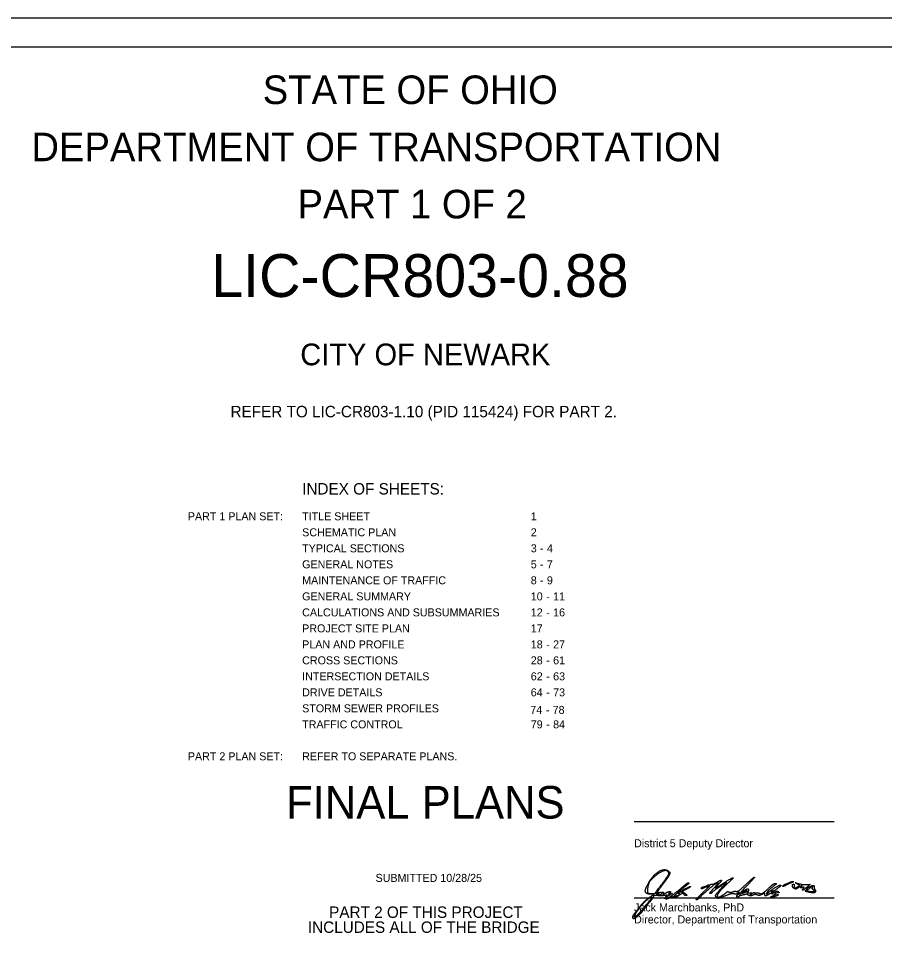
# Model space of a CAD drawing. Extents: x -3.4 to 42.1, y -9.5 to 22.
# Drawn here: x 9.69 to 24.85, y 5.97 to 22 of the extents above; entities that cross this region are included whole.
import ezdxf

# ---------------------------------------------------------------- set-up
doc = ezdxf.new("R2010")
doc.units = 0
for name, color, linetype in [('SH_Border', 7, 'Continuous'), ('SH_Cut_Line', 7, 'Continuous'), ('SH_Data', 7, 'Continuous'), ('SH_Text', 7, 'Continuous')]:
    doc.layers.add(name, color=color, linetype=linetype)

msp = doc.modelspace()

# ---------------------------------------------------------------- linework, layer by layer
at = {"layer": 'SH_Border'}
msp.add_lwpolyline([(1.5, 21.5), (33.5, 21.5), (33.5, 0.5), (1.5, 0.5)], close=True, dxfattribs=at)
at = {"layer": 'SH_Cut_Line'}
msp.add_lwpolyline([(0, 0), (34, 0), (34, 22), (0, 22)], close=True, dxfattribs=at)
at = {"layer": 'SH_Data'}
for p, q in [((20.465, 7.948), (23.965, 7.948)), ((20.465, 6.615), (23.965, 6.615))]:
    msp.add_line(p, q, dxfattribs=at)
at = {"layer": 'SH_Text'}
for p, q in [((20.928, 6.82), (20.928, 6.82)), ((23.067, 6.819), (23.067, 6.819)), ((21.248, 6.689), (21.248, 6.689)), ((21.293, 6.73), (21.293, 6.73)), ((21.665, 6.701), (21.665, 6.701)), ((22.442, 6.732), (22.442, 6.732)), ((23.52, 6.713), (23.52, 6.713))]:
    msp.add_line(p, q, dxfattribs=at)
for points in [[(23.331, 6.81), (23.367, 6.831), (23.326, 6.854)], [(23.58, 6.726), (23.636, 6.726), (23.607, 6.748)], [(20.78, 6.653), (20.811, 6.674), (20.773, 6.675)], [(21.023, 6.633), (21.044, 6.666), (21.002, 6.656)], [(22.39, 6.713), (22.361, 6.687), (22.401, 6.707)]]:
    msp.add_lwpolyline(points, dxfattribs=at)
for points in [[(20.716, 6.871), (20.803, 7.021), (21.011, 7.137), (21.076, 7.072)], [(21.067, 7.062), (21.042, 7.104), (20.915, 7.063), (20.82, 6.982)], [(20.928, 6.82), (21.049, 6.984), (21.082, 7.04), (21.067, 7.062)], [(21.076, 7.072), (21.095, 7.053), (21.095, 7.048), (21.077, 7.009)], [(20.82, 6.982), (20.753, 6.925), (20.715, 6.861), (20.704, 6.789)], [(21.077, 7.009), (21.066, 6.986), (21.014, 6.911), (20.962, 6.842)], [(21.911, 6.883), (21.99, 6.929), (22.002, 6.916), (21.943, 6.849)], [(21.97, 6.829), (22.051, 6.886), (22.182, 6.963), (22.198, 6.963)], [(22.198, 6.963), (22.203, 6.963), (22.161, 6.921), (22.106, 6.869)], [(22.424, 6.85), (22.499, 6.919), (22.565, 6.975), (22.571, 6.976)], [(22.571, 6.976), (22.577, 6.976), (22.525, 6.916), (22.456, 6.842)], [(23.067, 6.819), (23.067, 6.832), (23.22, 6.902), (23.239, 6.898)], [(23.239, 6.898), (23.259, 6.894), (23.26, 6.895), (23.139, 6.84)], [(20.773, 6.675), (20.675, 6.677), (20.652, 6.758), (20.716, 6.871)], [(20.704, 6.789), (20.692, 6.716), (20.714, 6.688), (20.782, 6.688)], [(20.782, 6.688), (20.828, 6.688), (20.833, 6.692), (20.928, 6.82)], [(20.962, 6.842), (20.91, 6.772), (20.867, 6.711), (20.867, 6.707)], [(21.045, 6.613), (21.068, 6.613), (21.194, 6.702), (21.307, 6.797)], [(21.323, 6.783), (21.23, 6.71), (21.209, 6.689), (21.253, 6.712)], [(21.293, 6.73), (21.313, 6.748), (21.445, 6.814), (21.451, 6.809)], [(21.451, 6.809), (21.457, 6.803), (21.314, 6.726), (21.297, 6.726)], [(21.307, 6.797), (21.357, 6.84), (21.402, 6.875), (21.408, 6.876)], [(21.408, 6.876), (21.433, 6.876), (21.409, 6.85), (21.323, 6.783)], [(21.939, 6.883), (21.93, 6.892), (21.72, 6.725), (21.642, 6.646)], [(21.642, 6.785), (21.642, 6.796), (21.83, 6.859), (21.846, 6.854)], [(21.723, 6.801), (21.661, 6.774), (21.642, 6.77), (21.642, 6.785)], [(21.665, 6.701), (21.736, 6.77), (21.791, 6.826), (21.788, 6.826)], [(21.788, 6.826), (21.784, 6.826), (21.755, 6.814), (21.723, 6.801)], [(21.796, 6.688), (21.785, 6.688), (21.814, 6.73), (21.861, 6.782)], [(22.08, 6.882), (22.03, 6.854), (21.842, 6.722), (21.829, 6.706)], [(21.846, 6.854), (21.851, 6.852), (21.881, 6.865), (21.911, 6.883)], [(21.861, 6.782), (21.908, 6.834), (21.943, 6.879), (21.939, 6.883)], [(21.907, 6.618), (21.882, 6.643), (21.911, 6.693), (22.014, 6.803)], [(21.943, 6.849), (21.915, 6.817), (21.892, 6.787), (21.892, 6.783)], [(21.892, 6.783), (21.892, 6.778), (21.927, 6.799), (21.97, 6.829)], [(22.106, 6.869), (22.006, 6.775), (21.917, 6.667), (21.917, 6.64)], [(22.014, 6.803), (22.061, 6.853), (22.09, 6.888), (22.08, 6.882)], [(22.249, 6.727), (22.283, 6.725), (22.306, 6.741), (22.424, 6.85)], [(22.456, 6.842), (22.326, 6.704), (22.294, 6.657), (22.376, 6.725)], [(22.376, 6.725), (22.425, 6.765), (22.467, 6.775), (22.467, 6.747)], [(22.442, 6.732), (22.442, 6.746), (22.418, 6.737), (22.39, 6.713)], [(22.467, 6.747), (22.467, 6.738), (22.46, 6.724), (22.452, 6.716)], [(22.667, 6.687), (22.667, 6.664), (22.762, 6.725), (22.833, 6.794)], [(22.905, 6.816), (22.83, 6.755), (22.78, 6.701), (22.78, 6.685)], [(22.814, 6.702), (22.868, 6.751), (23.014, 6.841), (23.031, 6.836)], [(22.833, 6.794), (22.878, 6.837), (22.915, 6.863), (22.933, 6.863)], [(22.933, 6.863), (22.957, 6.862), (22.953, 6.856), (22.905, 6.816)], [(22.942, 6.749), (22.939, 6.745), (22.923, 6.738), (22.908, 6.733)], [(22.997, 6.794), (22.97, 6.774), (22.945, 6.754), (22.942, 6.749)], [(23.031, 6.836), (23.04, 6.833), (23.025, 6.814), (22.997, 6.794)], [(23.139, 6.84), (23.076, 6.812), (23.067, 6.809), (23.067, 6.819)], [(23.268, 6.775), (23.242, 6.789), (23.231, 6.851), (23.255, 6.851)], [(23.255, 6.851), (23.261, 6.851), (23.267, 6.837), (23.267, 6.819)], [(23.267, 6.819), (23.267, 6.783), (23.281, 6.78), (23.331, 6.81)], [(23.343, 6.793), (23.303, 6.767), (23.289, 6.764), (23.268, 6.775)], [(23.326, 6.854), (23.284, 6.878), (23.283, 6.878), (23.386, 6.852)], [(23.39, 6.805), (23.415, 6.835), (23.399, 6.831), (23.343, 6.793)], [(23.41, 6.793), (23.377, 6.785), (23.375, 6.786), (23.39, 6.805)], [(23.386, 6.852), (23.406, 6.847), (23.451, 6.844), (23.486, 6.846)], [(23.43, 6.782), (23.445, 6.8), (23.442, 6.801), (23.41, 6.793)], [(23.459, 6.774), (23.427, 6.744), (23.404, 6.751), (23.43, 6.782)], [(23.484, 6.761), (23.514, 6.795), (23.493, 6.806), (23.459, 6.774)], [(23.52, 6.713), (23.465, 6.726), (23.459, 6.734), (23.484, 6.761)], [(23.486, 6.846), (23.541, 6.849), (23.546, 6.847), (23.526, 6.832)], [(23.526, 6.771), (23.484, 6.74), (23.5, 6.726), (23.58, 6.726)], [(23.526, 6.832), (23.497, 6.811), (23.52, 6.795), (23.553, 6.813)], [(23.587, 6.794), (23.597, 6.82), (23.589, 6.817), (23.526, 6.771)], [(23.553, 6.813), (23.594, 6.834), (23.617, 6.828), (23.617, 6.797)], [(23.607, 6.748), (23.587, 6.764), (23.581, 6.777), (23.587, 6.794)], [(23.617, 6.797), (23.617, 6.781), (23.623, 6.762), (23.631, 6.754)], [(23.631, 6.754), (23.639, 6.746), (23.642, 6.731), (23.638, 6.72)], [(20.773, 6.624), (20.752, 6.645), (20.534, 6.419), (20.487, 6.329)], [(20.529, 6.411), (20.607, 6.511), (20.687, 6.589), (20.78, 6.653)], [(20.557, 6.348), (20.625, 6.417), (20.781, 6.616), (20.773, 6.624)], [(20.861, 6.653), (20.828, 6.657), (20.816, 6.646), (20.739, 6.544)], [(20.873, 6.688), (20.851, 6.687), (20.851, 6.685), (20.877, 6.675)], [(21.002, 6.656), (20.962, 6.646), (20.94, 6.646), (20.861, 6.653)], [(20.867, 6.707), (20.867, 6.702), (20.882, 6.702), (20.901, 6.706)], [(20.917, 6.701), (20.907, 6.694), (20.887, 6.688), (20.873, 6.688)], [(20.877, 6.675), (20.907, 6.663), (20.964, 6.688), (20.946, 6.705)], [(20.901, 6.706), (20.927, 6.712), (20.931, 6.711), (20.917, 6.701)], [(20.946, 6.705), (20.942, 6.71), (20.948, 6.713), (20.96, 6.713)], [(20.96, 6.713), (20.975, 6.713), (20.98, 6.707), (20.975, 6.694)], [(20.975, 6.694), (20.966, 6.671), (20.979, 6.671), (21.011, 6.693)], [(21.022, 6.593), (21.004, 6.6), (21.004, 6.604), (21.023, 6.633)], [(21.011, 6.693), (21.04, 6.712), (21.105, 6.73), (21.105, 6.718)], [(21.088, 6.613), (21.063, 6.598), (21.033, 6.589), (21.022, 6.593)], [(21.09, 6.664), (21.039, 6.636), (21.019, 6.613), (21.045, 6.613)], [(21.083, 6.694), (21.064, 6.68), (21.066, 6.679), (21.099, 6.684)], [(21.105, 6.718), (21.105, 6.713), (21.095, 6.703), (21.083, 6.694)], [(21.14, 6.627), (21.137, 6.635), (21.117, 6.63), (21.088, 6.613)], [(21.099, 6.684), (21.135, 6.689), (21.135, 6.689), (21.09, 6.664)], [(21.254, 6.657), (21.185, 6.612), (21.148, 6.603), (21.14, 6.627)], [(21.195, 6.672), (21.151, 6.632), (21.162, 6.623), (21.22, 6.652)], [(21.248, 6.689), (21.231, 6.695), (21.215, 6.69), (21.195, 6.672)], [(21.22, 6.652), (21.267, 6.676), (21.27, 6.681), (21.248, 6.689)], [(21.253, 6.712), (21.265, 6.719), (21.289, 6.721), (21.306, 6.717)], [(21.339, 6.675), (21.322, 6.699), (21.32, 6.699), (21.254, 6.657)], [(21.297, 6.726), (21.292, 6.726), (21.29, 6.728), (21.293, 6.73)], [(21.306, 6.717), (21.342, 6.708), (21.4, 6.651), (21.373, 6.651)], [(21.373, 6.651), (21.364, 6.651), (21.348, 6.662), (21.339, 6.675)], [(21.555, 6.576), (21.544, 6.577), (21.594, 6.633), (21.665, 6.701)], [(21.642, 6.646), (21.604, 6.608), (21.565, 6.576), (21.555, 6.576)], [(21.829, 6.706), (21.821, 6.696), (21.806, 6.688), (21.796, 6.688)], [(22.107, 6.665), (21.961, 6.607), (21.926, 6.599), (21.907, 6.618)], [(21.917, 6.64), (21.917, 6.632), (21.925, 6.626), (21.935, 6.626)], [(21.935, 6.626), (21.957, 6.626), (22.038, 6.671), (22.075, 6.703)], [(22.075, 6.703), (22.095, 6.721), (22.108, 6.724), (22.131, 6.715)], [(22.212, 6.682), (22.183, 6.686), (22.143, 6.68), (22.107, 6.665)], [(22.131, 6.715), (22.152, 6.707), (22.17, 6.708), (22.186, 6.717)], [(22.186, 6.717), (22.2, 6.724), (22.228, 6.729), (22.249, 6.727)], [(22.282, 6.697), (22.266, 6.682), (22.245, 6.678), (22.212, 6.682)], [(22.279, 6.626), (22.26, 6.626), (22.265, 6.658), (22.286, 6.676)], [(22.297, 6.636), (22.293, 6.63), (22.285, 6.626), (22.279, 6.626)], [(22.305, 6.704), (22.305, 6.711), (22.294, 6.708), (22.282, 6.697)], [(22.286, 6.676), (22.296, 6.684), (22.305, 6.697), (22.305, 6.704)], [(22.373, 6.663), (22.335, 6.654), (22.3, 6.642), (22.297, 6.636)], [(22.457, 6.665), (22.446, 6.676), (22.426, 6.676), (22.373, 6.663)], [(22.401, 6.707), (22.424, 6.718), (22.442, 6.729), (22.442, 6.732)], [(22.452, 6.716), (22.44, 6.704), (22.446, 6.701), (22.479, 6.701)], [(22.554, 6.663), (22.523, 6.646), (22.475, 6.648), (22.457, 6.665)], [(22.479, 6.701), (22.516, 6.701), (22.518, 6.699), (22.503, 6.679)], [(22.503, 6.679), (22.491, 6.664), (22.497, 6.666), (22.525, 6.685)], [(22.525, 6.685), (22.546, 6.7), (22.567, 6.709), (22.571, 6.705)], [(22.618, 6.663), (22.591, 6.671), (22.568, 6.671), (22.554, 6.663)], [(22.571, 6.705), (22.575, 6.701), (22.598, 6.698), (22.622, 6.698)], [(22.707, 6.674), (22.67, 6.656), (22.651, 6.653), (22.618, 6.663)], [(22.622, 6.698), (22.647, 6.698), (22.667, 6.693), (22.667, 6.687)], [(22.755, 6.674), (22.755, 6.697), (22.753, 6.697), (22.707, 6.674)], [(22.816, 6.671), (22.771, 6.645), (22.755, 6.645), (22.755, 6.674)], [(22.78, 6.685), (22.78, 6.677), (22.795, 6.685), (22.814, 6.702)], [(22.9, 6.679), (22.861, 6.689), (22.844, 6.687), (22.816, 6.671)], [(22.936, 6.638), (22.889, 6.623), (22.842, 6.629), (22.886, 6.644)], [(22.908, 6.733), (22.858, 6.717), (22.878, 6.704), (22.929, 6.718)], [(22.886, 6.644), (22.9, 6.649), (22.919, 6.656), (22.93, 6.66)], [(22.93, 6.66), (22.941, 6.664), (22.929, 6.672), (22.9, 6.679)], [(22.929, 6.718), (22.968, 6.728), (22.983, 6.727), (22.995, 6.715)], [(22.976, 6.707), (22.94, 6.717), (22.926, 6.693), (22.961, 6.68)], [(22.961, 6.68), (22.991, 6.669), (22.982, 6.654), (22.936, 6.638)], [(22.995, 6.715), (23.008, 6.702), (23.004, 6.701), (22.976, 6.707)], [(23.638, 6.72), (23.63, 6.699), (23.589, 6.697), (23.52, 6.713)], [(20.739, 6.544), (20.587, 6.342), (20.442, 6.214), (20.442, 6.281)], [(20.442, 6.281), (20.442, 6.29), (20.481, 6.349), (20.529, 6.411)], [(20.487, 6.329), (20.456, 6.268), (20.488, 6.276), (20.557, 6.348)]]:
    msp.add_open_spline(points, degree=2, dxfattribs=at)

# ---------------------------------------------------------------- texts
for s, height, p in [('STATE OF OHIO', 0.5, (13.968, 20.5)), ('DEPARTMENT OF TRANSPORTATION', 0.5, (9.92, 19.5)), ('PART 1 OF 2', 0.5, (14.576, 18.5)), ('LIC-CR803-0.88', 0.75, (13.068, 17.125)), ('CITY OF NEWARK', 0.38, (14.625, 15.93)), ('REFER TO LIC-CR803-1.10 (PID 115424) FOR PART 2.', 0.2, (13.404, 15.02)), ('INDEX OF SHEETS:', 0.2, (14.658, 13.669)), ('PART 1 PLAN SET:', 0.14, (12.658, 13.218)), ('TITLE SHEET', 0.14, (14.658, 13.218)), ('1', 0.14, (18.658, 13.218)), ('SCHEMATIC PLAN', 0.14, (14.658, 12.938)), ('2', 0.14, (18.658, 12.938)), ('TYPICAL SECTIONS', 0.14, (14.658, 12.658)), ('3', 0.14, (18.658, 12.658)), (' - ', 0.14, (18.766, 12.658)), ('4', 0.14, (18.94, 12.658)), ('GENERAL NOTES', 0.14, (14.658, 12.378)), ('5', 0.14, (18.658, 12.378)), ('7', 0.14, (18.94, 12.378)), (' - ', 0.14, (18.766, 12.378)), ('MAINTENANCE OF TRAFFIC', 0.14, (14.658, 12.098)), ('8', 0.14, (18.658, 12.098)), ('9', 0.14, (18.94, 12.098)), (' - ', 0.14, (18.766, 12.098)), ('GENERAL SUMMARY', 0.14, (14.658, 11.817)), ('10', 0.14, (18.658, 11.817)), (' - ', 0.14, (18.875, 11.817)), ('11', 0.14, (19.049, 11.817)), ('CALCULATIONS AND SUBSUMMARIES', 0.14, (14.658, 11.537)), ('12', 0.14, (18.658, 11.537)), (' - ', 0.14, (18.875, 11.537)), ('16', 0.14, (19.049, 11.537)), ('PROJECT SITE PLAN', 0.14, (14.658, 11.257)), ('17', 0.14, (18.658, 11.257)), ('PLAN AND PROFILE', 0.14, (14.658, 10.977)), ('18', 0.14, (18.658, 10.977)), ('27', 0.14, (19.049, 10.977)), (' - ', 0.14, (18.875, 10.977)), ('CROSS SECTIONS', 0.14, (14.658, 10.698)), ('28', 0.14, (18.658, 10.698)), (' - ', 0.14, (18.875, 10.698)), ('61', 0.14, (19.049, 10.698)), ('INTERSECTION DETAILS', 0.14, (14.658, 10.418)), ('62', 0.14, (18.658, 10.418)), (' - ', 0.14, (18.875, 10.418)), ('63', 0.14, (19.049, 10.418)), ('DRIVE DETAILS', 0.14, (14.658, 10.138)), ('64', 0.14, (18.658, 10.138)), ('73', 0.14, (19.049, 10.138)), (' - ', 0.14, (18.875, 10.138)), ('STORM SEWER PROFILES', 0.14, (14.658, 9.858)), ('74', 0.14, (18.65, 9.831)), ('78', 0.14, (19.041, 9.831)), (' - ', 0.14, (18.868, 9.831)), ('TRAFFIC CONTROL', 0.14, (14.658, 9.578)), ('79', 0.14, (18.658, 9.578)), (' - ', 0.14, (18.875, 9.578)), ('84', 0.14, (19.049, 9.578)), ('PART 2 PLAN SET:', 0.14, (12.658, 9.019)), ('REFER TO SEPARATE PLANS.', 0.14, (14.658, 9.019)), ('FINAL PLANS', 0.57, (14.377, 8)), ('District 5 Deputy Director', 0.14, (20.465, 7.498)), ('SUBMITTED 10/28/25', 0.14, (15.942, 6.892)), ('PART 2 OF THIS PROJECT', 0.2, (15.13, 6.262)), ('Jack Marchbanks, PhD', 0.14, (20.465, 6.375)), ('Director, Department of Transportation', 0.14, (20.465, 6.165)), ('INCLUDES ALL OF THE BRIDGE', 0.2, (14.758, 6))]:
    msp.add_text(s, height=height, dxfattribs=at).set_placement(p)

doc.saveas('drawing.dxf')
